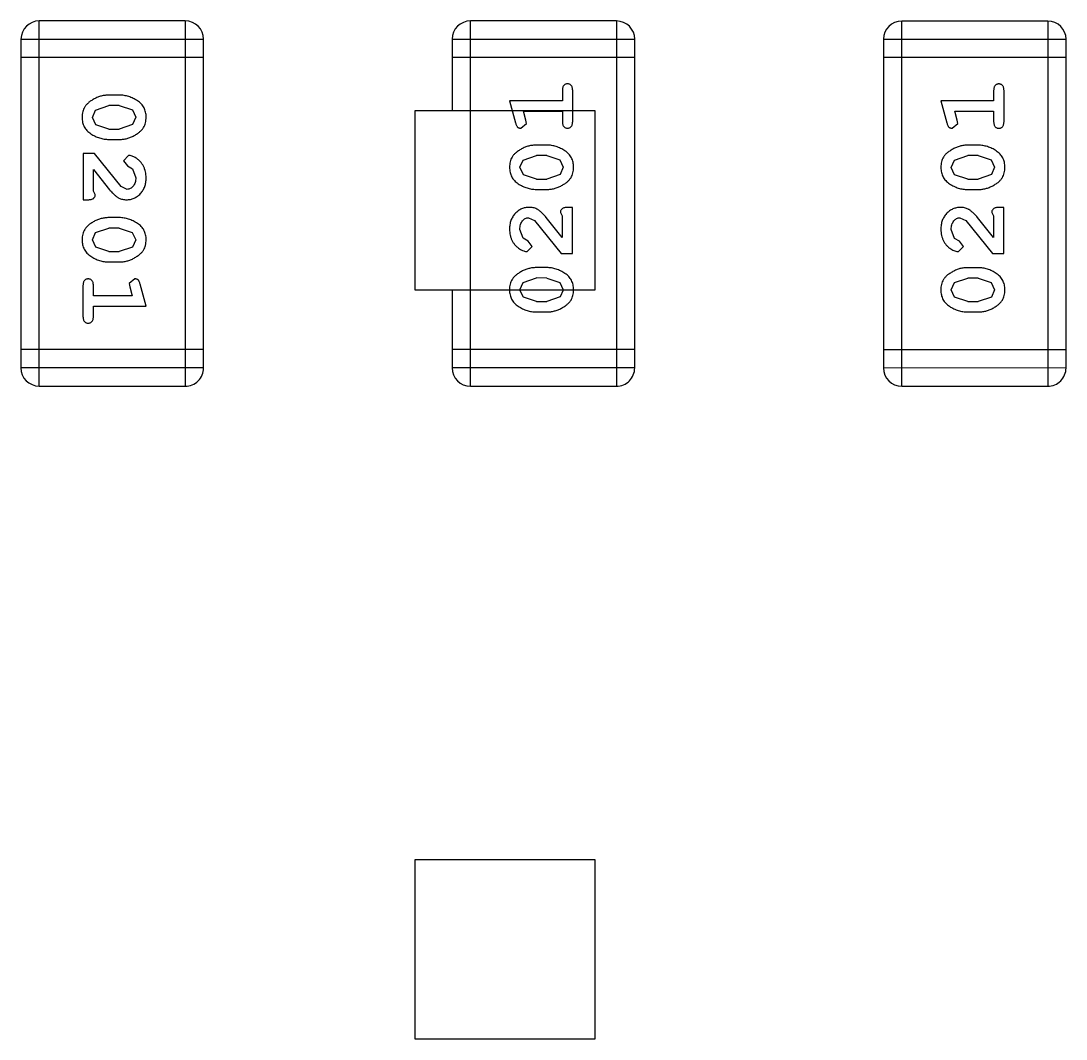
# Model space of a CAD drawing. Header units: inches. Extents: x -29 to 164, y -51 to 83.
# Drawn here: x 123.346 to 125.091, y 12.286 to 13.986 of the extents above; entities that cross this region are included whole.
import ezdxf

# ---------------------------------------------------------------- set-up
doc = ezdxf.new("R2010")
doc.units = ezdxf.units.IN
doc.header["$LTSCALE"] = 1.21
doc.header["$MEASUREMENT"] = 0
doc.layers.get('0').update_dxf_attribs({"linetype": 'CONTINUOUS'})

msp = doc.modelspace()

# ---------------------------------------------------------------- linework, layer by layer
at = {"color": 7, "linetype": 'Continuous'}
for p, q in [((123.3768, 13.3762), (123.377, 13.9858)), ((123.6208, 13.9858), (123.377, 13.9858)), ((123.6208, 13.9858), (123.6207, 13.3762)), ((124.0967, 13.3762), (124.0968, 13.9858)), ((124.3406, 13.9857), (124.0968, 13.9858)), ((124.3406, 13.9857), (124.3405, 13.3761)), ((124.8167, 13.376), (124.8168, 13.9856)), ((125.0606, 13.9856), (124.8168, 13.9856)), ((125.0606, 13.9856), (125.0605, 13.376)), ((123.3465, 13.9553), (123.3464, 13.4067)), ((123.3465, 13.9553), (123.6513, 13.9553)), ((123.6512, 13.4066), (123.6513, 13.9553)), ((124.0663, 13.9553), (124.0663, 13.8361)), ((124.0663, 13.9553), (124.3711, 13.9552)), ((124.371, 13.4066), (124.3711, 13.9552)), ((124.7863, 13.9551), (124.7862, 13.4065)), ((124.7863, 13.9551), (125.0911, 13.9551)), ((125.091, 13.4064), (125.0911, 13.9551)), ((123.6513, 13.9248), (123.3465, 13.9249)), ((124.3711, 13.9247), (124.0663, 13.9248)), ((125.0911, 13.9246), (124.7863, 13.9246)), ((123.5109, 13.8619), (123.4931, 13.8619)), ((124.2502, 13.8697), (124.2502, 13.8524)), ((124.2675, 13.8178), (124.2675, 13.8697)), ((124.9702, 13.8695), (124.9702, 13.8522)), ((124.9875, 13.8176), (124.9875, 13.8695)), ((123.4658, 13.8248), (123.4711, 13.837)), ((123.4711, 13.837), (123.4934, 13.8446)), ((123.5106, 13.8446), (123.4934, 13.8446)), ((123.5106, 13.8446), (123.5324, 13.8373)), ((123.5324, 13.8373), (123.5382, 13.825)), ((124.0046, 13.5361), (124.0046, 13.8361)), ((124.0046, 13.8361), (124.3046, 13.8361)), ((124.1621, 13.8524), (124.1719, 13.8158)), ((124.2502, 13.8524), (124.1621, 13.8524)), ((124.3046, 13.8361), (124.3046, 13.5361)), ((124.8821, 13.8523), (124.8919, 13.8157)), ((124.9702, 13.8522), (124.8821, 13.8523)), ((123.4716, 13.8125), (123.4658, 13.8248)), ((123.5382, 13.825), (123.5329, 13.8128)), ((124.1893, 13.8201), (124.1852, 13.8351)), ((124.1852, 13.8351), (124.2502, 13.8351)), ((124.1904, 13.8147), (124.1893, 13.8201)), ((124.2502, 13.8351), (124.2502, 13.8178)), ((124.9093, 13.8199), (124.9052, 13.835)), ((124.9052, 13.835), (124.9702, 13.8349)), ((124.9104, 13.8145), (124.9093, 13.8199)), ((124.9702, 13.8349), (124.9702, 13.8176)), ((123.4934, 13.8053), (123.4716, 13.8125)), ((123.4934, 13.8053), (123.5106, 13.8053)), ((123.5329, 13.8128), (123.5106, 13.8053)), ((124.1811, 13.8068), (124.1904, 13.8147)), ((124.9011, 13.8066), (124.9104, 13.8145)), ((123.4931, 13.788), (123.5109, 13.788)), ((124.2244, 13.7785), (124.2067, 13.7785)), ((124.9444, 13.7783), (124.9267, 13.7783)), ((123.4501, 13.7644), (123.4501, 13.6873)), ((123.469, 13.7644), (123.4501, 13.7644)), ((123.5139, 13.7094), (123.469, 13.7644)), ((123.5262, 13.7612), (123.5177, 13.7524)), ((123.5177, 13.7524), (123.5243, 13.7439)), ((124.1793, 13.7415), (124.1846, 13.7536)), ((124.1846, 13.7536), (124.2069, 13.7612)), ((124.2241, 13.7612), (124.2069, 13.7612)), ((124.2241, 13.7612), (124.2459, 13.7539)), ((124.2459, 13.7539), (124.2517, 13.7416)), ((124.8993, 13.7413), (124.9046, 13.7534)), ((124.9046, 13.7534), (124.9269, 13.761)), ((124.9441, 13.761), (124.9269, 13.761)), ((124.9441, 13.761), (124.9659, 13.7538)), ((124.9659, 13.7538), (124.9717, 13.7415)), ((123.4674, 13.7014), (123.4674, 13.7376)), ((123.4674, 13.7376), (123.4944, 13.704)), ((123.5243, 13.7439), (123.5328, 13.7389)), ((123.5328, 13.7389), (123.5382, 13.7241)), ((124.1851, 13.7291), (124.1793, 13.7415)), ((124.2517, 13.7416), (124.2464, 13.7295)), ((124.9051, 13.7289), (124.8993, 13.7413)), ((124.9717, 13.7415), (124.9664, 13.7293)), ((124.2069, 13.7218), (124.1851, 13.7291)), ((124.2069, 13.7218), (124.2241, 13.7218)), ((124.2464, 13.7295), (124.2241, 13.7218)), ((124.9269, 13.7217), (124.9051, 13.7289)), ((124.9269, 13.7217), (124.9441, 13.7217)), ((124.9664, 13.7293), (124.9441, 13.7217)), ((123.4705, 13.6959), (123.4674, 13.7014)), ((123.5236, 13.7046), (123.5139, 13.7094)), ((124.2066, 13.7045), (124.2244, 13.7045)), ((124.9266, 13.7044), (124.9444, 13.7044)), ((123.4501, 13.6873), (123.4579, 13.6873)), ((124.247, 13.666), (124.2501, 13.6605)), ((124.2674, 13.6746), (124.2596, 13.6746)), ((124.2674, 13.5975), (124.2674, 13.6746)), ((124.967, 13.6658), (124.9701, 13.6603)), ((124.9874, 13.6745), (124.9796, 13.6745)), ((124.9874, 13.5974), (124.9874, 13.6745)), ((123.5108, 13.6574), (123.4931, 13.6574)), ((124.1939, 13.6573), (124.2036, 13.6526)), ((124.2036, 13.6526), (124.2485, 13.5975)), ((124.2501, 13.6243), (124.2231, 13.6579)), ((124.2501, 13.6605), (124.2501, 13.6243)), ((124.9139, 13.6572), (124.9236, 13.6524)), ((124.9236, 13.6524), (124.9685, 13.5974)), ((124.9701, 13.6241), (124.9431, 13.6577)), ((124.9701, 13.6603), (124.9701, 13.6241)), ((123.4658, 13.6203), (123.4711, 13.6324)), ((123.4711, 13.6324), (123.4934, 13.6401)), ((123.5106, 13.6401), (123.4934, 13.6401)), ((123.5106, 13.6401), (123.5323, 13.6328)), ((123.5323, 13.6328), (123.5381, 13.6205)), ((124.1847, 13.623), (124.1793, 13.6378)), ((124.9047, 13.6228), (124.8993, 13.6377)), ((123.4716, 13.608), (123.4658, 13.6203)), ((123.5381, 13.6205), (123.5329, 13.6083)), ((124.1932, 13.618), (124.1847, 13.623)), ((124.1913, 13.6007), (124.1998, 13.6095)), ((124.1998, 13.6095), (124.1932, 13.618)), ((124.9132, 13.6179), (124.9047, 13.6228)), ((124.9113, 13.6006), (124.9198, 13.6094)), ((124.9198, 13.6094), (124.9132, 13.6179)), ((123.4934, 13.6008), (123.4716, 13.608)), ((123.4934, 13.6008), (123.5106, 13.6008)), ((123.5329, 13.6083), (123.5106, 13.6008)), ((124.2485, 13.5975), (124.2674, 13.5975)), ((124.9685, 13.5974), (124.9874, 13.5974)), ((123.4931, 13.5835), (123.5108, 13.5834)), ((124.2244, 13.574), (124.2066, 13.574)), ((124.9444, 13.5738), (124.9266, 13.5738)), ((123.45, 13.5441), (123.45, 13.4922)), ((123.4673, 13.5268), (123.4673, 13.5441)), ((123.5364, 13.5551), (123.5271, 13.5472)), ((123.5271, 13.5472), (123.5281, 13.5418)), ((123.5281, 13.5418), (123.5323, 13.5268)), ((123.5554, 13.5095), (123.5456, 13.5461)), ((124.1793, 13.5369), (124.1846, 13.5491)), ((124.1846, 13.5491), (124.2069, 13.5567)), ((124.2241, 13.5566), (124.2069, 13.5567)), ((124.2241, 13.5566), (124.2459, 13.5494)), ((124.2459, 13.5494), (124.2517, 13.5371)), ((124.8993, 13.5368), (124.9046, 13.5489)), ((124.9046, 13.5489), (124.9269, 13.5565)), ((124.9441, 13.5565), (124.9269, 13.5565)), ((124.9441, 13.5565), (124.9659, 13.5492)), ((124.9659, 13.5492), (124.9717, 13.5369)), ((123.5323, 13.5268), (123.4673, 13.5268)), ((124.3046, 13.5361), (124.0046, 13.5361)), ((124.0662, 13.5361), (124.0662, 13.4066)), ((124.1851, 13.5246), (124.1793, 13.5361)), ((124.2069, 13.5173), (124.1851, 13.5246)), ((124.2464, 13.525), (124.2241, 13.5173)), ((124.2516, 13.5361), (124.2464, 13.525)), ((124.9051, 13.5244), (124.8993, 13.5368)), ((124.9269, 13.5172), (124.9051, 13.5244)), ((124.9664, 13.5248), (124.9441, 13.5172)), ((124.9717, 13.5369), (124.9664, 13.5248)), ((123.4673, 13.4922), (123.4673, 13.5095)), ((123.4673, 13.5095), (123.5554, 13.5095)), ((124.2069, 13.5173), (124.2241, 13.5173)), ((124.9269, 13.5172), (124.9441, 13.5172)), ((124.2066, 13.5), (124.2244, 13.5)), ((124.9266, 13.4999), (124.9444, 13.4999)), ((123.6512, 13.4371), (123.3464, 13.4372)), ((124.371, 13.4371), (124.0662, 13.4371)), ((125.091, 13.4369), (124.7862, 13.437)), ((123.6512, 13.4066), (123.3464, 13.4067)), ((124.371, 13.4066), (124.0662, 13.4066)), ((125.091, 13.4064), (124.7862, 13.4065)), ((123.3768, 13.3762), (123.6207, 13.3762)), ((124.0967, 13.3762), (124.3405, 13.3761)), ((124.8167, 13.376), (125.0605, 13.376)), ((124.0046, 12.2861), (124.0046, 12.5861)), ((124.0046, 12.5861), (124.3046, 12.5861)), ((124.3046, 12.5861), (124.3046, 12.2861)), ((124.3046, 12.2861), (124.0046, 12.2861))]:
    msp.add_line(p, q, dxfattribs=at)
for centre, radius, start, end in [((123.377, 13.9553), 0.0305, 89.988, 179.988), ((123.6208, 13.9553), 0.0305, 359.988, 89.988), ((124.0968, 13.9553), 0.0305, 89.988, 179.988), ((124.3406, 13.9552), 0.0305, 359.988, 89.988), ((124.8168, 13.9551), 0.0305, 89.988, 179.988), ((125.0606, 13.9551), 0.0305, 359.988, 89.988), ((123.9253, 13.547), 0.3438, 358.1956, 358.3475), ((123.3768, 13.4067), 0.0305, 179.988, 269.988), ((123.6207, 13.4066), 0.0305, 269.988, 359.988), ((124.0967, 13.4066), 0.0305, 179.988, 269.988), ((124.3405, 13.4066), 0.0305, 269.988, 359.988), ((124.8167, 13.4065), 0.0305, 179.988, 269.988), ((125.0605, 13.4064), 0.0305, 269.988, 359.988)]:
    msp.add_arc(centre, radius, start, end, dxfattribs=at)
for points, knots in [([(124.2588, 13.8807), (124.2582, 13.8807), (124.257, 13.8806), (124.2553, 13.8801), (124.2538, 13.8793), (124.2525, 13.8781), (124.2514, 13.8766), (124.2507, 13.8746), (124.2502, 13.8723), (124.2502, 13.8706), (124.2502, 13.8697)], [0, 0, 0, 0, 0.11517, 0.223509, 0.328254, 0.438012, 0.553651, 0.682263, 0.830856, 1, 1, 1, 1]), ([(124.2675, 13.8697), (124.2674, 13.8706), (124.2674, 13.8723), (124.2669, 13.8746), (124.2662, 13.8766), (124.2651, 13.8781), (124.2638, 13.8793), (124.2623, 13.8801), (124.2606, 13.8806), (124.2594, 13.8807), (124.2588, 13.8807)], [0, 0, 0, 0, 0.169012, 0.317488, 0.445429, 0.560977, 0.67065, 0.776666, 0.88492, 1, 1, 1, 1]), ([(124.9788, 13.8806), (124.9782, 13.8805), (124.977, 13.8805), (124.9753, 13.88), (124.9738, 13.8791), (124.9725, 13.878), (124.9714, 13.8764), (124.9707, 13.8745), (124.9702, 13.8721), (124.9702, 13.8704), (124.9702, 13.8695)], [0, 0, 0, 0, 0.11517, 0.223509, 0.328254, 0.438012, 0.553651, 0.682263, 0.830856, 1, 1, 1, 1]), ([(124.9875, 13.8695), (124.9874, 13.8704), (124.9874, 13.8721), (124.9869, 13.8744), (124.9862, 13.8764), (124.9851, 13.878), (124.9838, 13.8791), (124.9823, 13.88), (124.9806, 13.8805), (124.9794, 13.8805), (124.9788, 13.8806)], [0, 0, 0, 0, 0.169012, 0.317488, 0.445429, 0.560977, 0.67065, 0.776666, 0.88492, 1, 1, 1, 1]), ([(123.4931, 13.8619), (123.4921, 13.8619), (123.4899, 13.8618), (123.4868, 13.8615), (123.4836, 13.8611), (123.4805, 13.8604), (123.4775, 13.8595), (123.4745, 13.8584), (123.4715, 13.8571), (123.4687, 13.8556), (123.4659, 13.854), (123.4634, 13.8524), (123.4611, 13.8508), (123.459, 13.8491), (123.4571, 13.8474), (123.4554, 13.8457), (123.454, 13.844), (123.4524, 13.8416), (123.4508, 13.8385), (123.4495, 13.8343), (123.4487, 13.8297), (123.4486, 13.8265), (123.4485, 13.8249)], [0, 0, 0, 0, 0.049886, 0.09882, 0.148132, 0.19689, 0.246038, 0.295176, 0.345305, 0.395692, 0.445312, 0.491875, 0.535813, 0.577009, 0.616081, 0.652689, 0.687585, 0.720206, 0.785062, 0.85223, 0.923759, 1, 1, 1, 1]), ([(123.5555, 13.8251), (123.5555, 13.8265), (123.5554, 13.8293), (123.5547, 13.8334), (123.5535, 13.8373), (123.552, 13.8408), (123.5499, 13.8441), (123.5474, 13.8472), (123.5444, 13.85), (123.541, 13.8524), (123.5374, 13.8546), (123.5338, 13.8566), (123.5301, 13.8582), (123.5263, 13.8596), (123.5225, 13.8606), (123.5187, 13.8614), (123.5148, 13.8618), (123.5122, 13.8619), (123.5109, 13.8619)], [0, 0, 0, 0, 0.06692, 0.130834, 0.19258, 0.252759, 0.312631, 0.373411, 0.436359, 0.501894, 0.568244, 0.632472, 0.69556, 0.757163, 0.818592, 0.878885, 0.939235, 1, 1, 1, 1]), ([(123.4485, 13.8249), (123.4486, 13.8234), (123.4486, 13.8206), (123.4493, 13.8165), (123.4505, 13.8127), (123.4521, 13.8091), (123.4541, 13.8058), (123.4566, 13.8027), (123.4595, 13.7999), (123.4629, 13.7975), (123.4665, 13.7953), (123.4702, 13.7933), (123.4739, 13.7917), (123.4777, 13.7903), (123.4815, 13.7893), (123.4853, 13.7885), (123.4892, 13.7881), (123.4918, 13.788), (123.4931, 13.788)], [0, 0, 0, 0, 0.067217, 0.131051, 0.19272, 0.252824, 0.312745, 0.373449, 0.436041, 0.501494, 0.567761, 0.632087, 0.695096, 0.757109, 0.817993, 0.878657, 0.939311, 1, 1, 1, 1]), ([(123.5109, 13.788), (123.5119, 13.788), (123.5141, 13.788), (123.5173, 13.7883), (123.5204, 13.7888), (123.5235, 13.7895), (123.5266, 13.7904), (123.5296, 13.7915), (123.5325, 13.7928), (123.5354, 13.7943), (123.5382, 13.7959), (123.5407, 13.7976), (123.543, 13.7992), (123.5451, 13.8009), (123.547, 13.8026), (123.5486, 13.8043), (123.5501, 13.806), (123.5516, 13.8084), (123.5532, 13.8116), (123.5545, 13.8158), (123.5553, 13.8203), (123.5554, 13.8235), (123.5555, 13.8251)], [0, 0, 0, 0, 0.049855, 0.099516, 0.148482, 0.19758, 0.246804, 0.296268, 0.346517, 0.397047, 0.446826, 0.49336, 0.537801, 0.579207, 0.617974, 0.654833, 0.689171, 0.722088, 0.786392, 0.853518, 0.924186, 1, 1, 1, 1]), ([(124.1719, 13.8158), (124.1722, 13.815), (124.1727, 13.8134), (124.1735, 13.8113), (124.1744, 13.8097), (124.1754, 13.8085), (124.1766, 13.8077), (124.178, 13.8072), (124.1795, 13.8068), (124.1805, 13.8068), (124.1811, 13.8068)], [0, 0, 0, 0, 0.187321, 0.344927, 0.475328, 0.579604, 0.674244, 0.773631, 0.882025, 1, 1, 1, 1]), ([(124.2502, 13.8178), (124.2502, 13.8169), (124.2502, 13.8152), (124.2507, 13.8129), (124.2514, 13.8109), (124.2525, 13.8094), (124.2538, 13.8082), (124.2553, 13.8074), (124.257, 13.8069), (124.2582, 13.8068), (124.2588, 13.8068)], [0, 0, 0, 0, 0.169102, 0.317658, 0.446239, 0.563118, 0.671828, 0.776546, 0.884858, 1, 1, 1, 1]), ([(124.2588, 13.8068), (124.2594, 13.8068), (124.2606, 13.8069), (124.2623, 13.8074), (124.2638, 13.8082), (124.2651, 13.8094), (124.2662, 13.8109), (124.2669, 13.8129), (124.2674, 13.8152), (124.2674, 13.8169), (124.2675, 13.8178)], [0, 0, 0, 0, 0.115051, 0.223278, 0.329269, 0.437893, 0.554681, 0.682591, 0.83103, 1, 1, 1, 1]), ([(124.8919, 13.8157), (124.8922, 13.8148), (124.8927, 13.8133), (124.8935, 13.8112), (124.8944, 13.8096), (124.8954, 13.8084), (124.8966, 13.8076), (124.898, 13.807), (124.8995, 13.8067), (124.9005, 13.8067), (124.9011, 13.8066)], [0, 0, 0, 0, 0.187321, 0.344927, 0.475328, 0.579604, 0.674244, 0.773631, 0.882025, 1, 1, 1, 1]), ([(124.9702, 13.8176), (124.9702, 13.8167), (124.9702, 13.8151), (124.9707, 13.8127), (124.9714, 13.8108), (124.9725, 13.8092), (124.9738, 13.8081), (124.9753, 13.8072), (124.977, 13.8067), (124.9782, 13.8067), (124.9788, 13.8066)], [0, 0, 0, 0, 0.169102, 0.317658, 0.446239, 0.563118, 0.671828, 0.776546, 0.884858, 1, 1, 1, 1]), ([(124.9788, 13.8066), (124.9794, 13.8067), (124.9806, 13.8067), (124.9823, 13.8072), (124.9838, 13.8081), (124.9851, 13.8092), (124.9862, 13.8108), (124.9869, 13.8127), (124.9874, 13.8151), (124.9874, 13.8167), (124.9875, 13.8176)], [0, 0, 0, 0, 0.115051, 0.223278, 0.329269, 0.437893, 0.554681, 0.682591, 0.83103, 1, 1, 1, 1]), ([(124.2067, 13.7785), (124.2056, 13.7784), (124.2034, 13.7784), (124.2003, 13.7781), (124.1971, 13.7776), (124.194, 13.7769), (124.191, 13.776), (124.188, 13.7749), (124.185, 13.7736), (124.1821, 13.7721), (124.1794, 13.7705), (124.1768, 13.7689), (124.1745, 13.7672), (124.1724, 13.7655), (124.1705, 13.7638), (124.1689, 13.7621), (124.1675, 13.7604), (124.1659, 13.758), (124.1643, 13.7548), (124.163, 13.7507), (124.1622, 13.7461), (124.1621, 13.743), (124.162, 13.7413)], [0, 0, 0, 0, 0.049855, 0.099516, 0.148482, 0.19758, 0.246804, 0.296268, 0.346517, 0.397047, 0.446826, 0.49336, 0.537801, 0.579207, 0.617974, 0.654833, 0.689171, 0.722088, 0.786392, 0.853518, 0.924186, 1, 1, 1, 1]), ([(124.269, 13.7416), (124.269, 13.743), (124.2689, 13.7458), (124.2682, 13.7499), (124.2671, 13.7537), (124.2655, 13.7573), (124.2635, 13.7607), (124.2609, 13.7637), (124.258, 13.7665), (124.2546, 13.769), (124.251, 13.7711), (124.2473, 13.7731), (124.2436, 13.7748), (124.2399, 13.7761), (124.236, 13.7771), (124.2322, 13.7779), (124.2283, 13.7784), (124.2257, 13.7784), (124.2244, 13.7785)], [0, 0, 0, 0, 0.067217, 0.131051, 0.19272, 0.252824, 0.312745, 0.373449, 0.436041, 0.501494, 0.567761, 0.632087, 0.695096, 0.757109, 0.817993, 0.878657, 0.939311, 1, 1, 1, 1]), ([(124.9267, 13.7783), (124.9256, 13.7783), (124.9234, 13.7783), (124.9203, 13.778), (124.9171, 13.7774), (124.914, 13.7768), (124.911, 13.7758), (124.908, 13.7747), (124.905, 13.7734), (124.9021, 13.7719), (124.8994, 13.7703), (124.8968, 13.7687), (124.8945, 13.767), (124.8924, 13.7654), (124.8905, 13.7637), (124.8889, 13.762), (124.8875, 13.7602), (124.8859, 13.7579), (124.8843, 13.7547), (124.883, 13.7505), (124.8822, 13.746), (124.8821, 13.7428), (124.882, 13.7412)], [0, 0, 0, 0, 0.049855, 0.099516, 0.148482, 0.19758, 0.246804, 0.296268, 0.346517, 0.397047, 0.446826, 0.49336, 0.537801, 0.579207, 0.617974, 0.654833, 0.689171, 0.722088, 0.786392, 0.853518, 0.924186, 1, 1, 1, 1]), ([(124.989, 13.7414), (124.989, 13.7429), (124.9889, 13.7457), (124.9882, 13.7498), (124.9871, 13.7536), (124.9855, 13.7572), (124.9835, 13.7605), (124.9809, 13.7635), (124.978, 13.7663), (124.9746, 13.7688), (124.971, 13.771), (124.9673, 13.773), (124.9636, 13.7746), (124.9599, 13.776), (124.956, 13.777), (124.9522, 13.7778), (124.9483, 13.7782), (124.9457, 13.7783), (124.9444, 13.7783)], [0, 0, 0, 0, 0.067217, 0.131051, 0.19272, 0.252824, 0.312745, 0.373449, 0.436041, 0.501494, 0.567761, 0.632087, 0.695096, 0.757109, 0.817993, 0.878657, 0.939311, 1, 1, 1, 1]), ([(123.5555, 13.7239), (123.5554, 13.7256), (123.5553, 13.729), (123.5544, 13.7339), (123.553, 13.7387), (123.551, 13.7432), (123.5486, 13.7473), (123.5457, 13.751), (123.5425, 13.7541), (123.5389, 13.7566), (123.5353, 13.7586), (123.532, 13.7601), (123.529, 13.761), (123.5271, 13.7611), (123.5262, 13.7612)], [0, 0, 0, 0, 0.098286, 0.193983, 0.289056, 0.384352, 0.477435, 0.566197, 0.652355, 0.737986, 0.818188, 0.887401, 0.94802, 1, 1, 1, 1]), ([(124.162, 13.7413), (124.1621, 13.7399), (124.1622, 13.7371), (124.1629, 13.733), (124.164, 13.7292), (124.1656, 13.7256), (124.1676, 13.7223), (124.1701, 13.7192), (124.1731, 13.7165), (124.1765, 13.714), (124.1801, 13.7118), (124.1838, 13.7099), (124.1875, 13.7082), (124.1912, 13.7069), (124.195, 13.7058), (124.1989, 13.7051), (124.2027, 13.7046), (124.2053, 13.7046), (124.2066, 13.7045)], [0, 0, 0, 0, 0.06692, 0.130834, 0.19258, 0.252759, 0.312631, 0.373411, 0.436359, 0.501894, 0.568244, 0.632472, 0.69556, 0.757163, 0.818592, 0.878885, 0.939235, 1, 1, 1, 1]), ([(124.2244, 13.7045), (124.2255, 13.7045), (124.2276, 13.7046), (124.2308, 13.7049), (124.2339, 13.7054), (124.237, 13.7061), (124.24, 13.7069), (124.243, 13.7081), (124.246, 13.7093), (124.2489, 13.7108), (124.2516, 13.7124), (124.2542, 13.714), (124.2565, 13.7157), (124.2586, 13.7173), (124.2604, 13.719), (124.2621, 13.7207), (124.2635, 13.7224), (124.2651, 13.7248), (124.2667, 13.728), (124.268, 13.7322), (124.2689, 13.7367), (124.269, 13.7399), (124.269, 13.7416)], [0, 0, 0, 0, 0.049886, 0.09882, 0.148132, 0.19689, 0.246038, 0.295176, 0.345305, 0.395692, 0.445312, 0.491875, 0.535813, 0.577009, 0.616081, 0.652689, 0.687585, 0.720206, 0.785062, 0.85223, 0.923759, 1, 1, 1, 1]), ([(124.882, 13.7412), (124.8821, 13.7397), (124.8822, 13.7369), (124.8829, 13.7329), (124.884, 13.729), (124.8856, 13.7254), (124.8876, 13.7221), (124.8901, 13.7191), (124.8931, 13.7163), (124.8965, 13.7138), (124.9001, 13.7116), (124.9038, 13.7097), (124.9075, 13.7081), (124.9112, 13.7067), (124.915, 13.7057), (124.9189, 13.7049), (124.9227, 13.7045), (124.9253, 13.7044), (124.9266, 13.7044)], [0, 0, 0, 0, 0.06692, 0.130834, 0.19258, 0.252759, 0.312631, 0.373411, 0.436359, 0.501894, 0.568244, 0.632472, 0.69556, 0.757163, 0.818592, 0.878885, 0.939235, 1, 1, 1, 1]), ([(124.9444, 13.7044), (124.9455, 13.7044), (124.9476, 13.7044), (124.9508, 13.7047), (124.9539, 13.7052), (124.957, 13.7059), (124.96, 13.7068), (124.963, 13.7079), (124.966, 13.7092), (124.9689, 13.7107), (124.9716, 13.7122), (124.9742, 13.7139), (124.9765, 13.7155), (124.9786, 13.7171), (124.9804, 13.7188), (124.9821, 13.7205), (124.9835, 13.7223), (124.9851, 13.7246), (124.9867, 13.7278), (124.988, 13.732), (124.9889, 13.7366), (124.989, 13.7398), (124.989, 13.7414)], [0, 0, 0, 0, 0.049886, 0.09882, 0.148132, 0.19689, 0.246038, 0.295176, 0.345305, 0.395692, 0.445312, 0.491875, 0.535813, 0.577009, 0.616081, 0.652689, 0.687585, 0.720206, 0.785062, 0.85223, 0.923759, 1, 1, 1, 1]), ([(123.5227, 13.6873), (123.5238, 13.6873), (123.526, 13.6874), (123.5292, 13.6878), (123.5323, 13.6887), (123.5353, 13.6898), (123.5382, 13.6913), (123.5409, 13.693), (123.5435, 13.6951), (123.5459, 13.6975), (123.5482, 13.7002), (123.5501, 13.703), (123.5518, 13.7061), (123.5532, 13.7093), (123.5542, 13.7127), (123.5549, 13.7163), (123.5554, 13.7201), (123.5554, 13.7226), (123.5555, 13.7239)], [0, 0, 0, 0, 0.060981, 0.120256, 0.178148, 0.236115, 0.293993, 0.352864, 0.413358, 0.476056, 0.539296, 0.602396, 0.665116, 0.728325, 0.792919, 0.859317, 0.928302, 1, 1, 1, 1]), ([(123.5382, 13.7241), (123.5381, 13.7227), (123.538, 13.72), (123.5372, 13.7162), (123.5358, 13.7128), (123.5339, 13.7099), (123.5316, 13.7076), (123.5291, 13.7058), (123.5264, 13.7048), (123.5246, 13.7046), (123.5236, 13.7046)], [0, 0, 0, 0, 0.156344, 0.299348, 0.4327, 0.561, 0.682299, 0.791883, 0.89611, 1, 1, 1, 1]), ([(123.4944, 13.704), (123.4952, 13.7032), (123.4967, 13.7015), (123.4989, 13.6991), (123.501, 13.697), (123.503, 13.6951), (123.5049, 13.6935), (123.5066, 13.6922), (123.5083, 13.691), (123.5103, 13.6899), (123.5129, 13.6888), (123.516, 13.6879), (123.5193, 13.6874), (123.5216, 13.6873), (123.5227, 13.6873)], [0, 0, 0, 0, 0.103002, 0.197728, 0.285279, 0.365235, 0.437224, 0.502446, 0.560545, 0.611446, 0.707576, 0.80349, 0.900532, 1, 1, 1, 1]), ([(123.4579, 13.6873), (123.459, 13.6873), (123.461, 13.6874), (123.4637, 13.6878), (123.4659, 13.6885), (123.4677, 13.6895), (123.469, 13.6908), (123.4699, 13.6924), (123.4704, 13.6941), (123.4705, 13.6953), (123.4705, 13.6959)], [0, 0, 0, 0, 0.1844, 0.34094, 0.473574, 0.586824, 0.690029, 0.789175, 0.890445, 1, 1, 1, 1]), ([(124.1948, 13.6746), (124.1937, 13.6746), (124.1915, 13.6745), (124.1882, 13.6741), (124.1851, 13.6732), (124.1822, 13.6721), (124.1793, 13.6707), (124.1766, 13.6689), (124.174, 13.6668), (124.1716, 13.6644), (124.1693, 13.6617), (124.1674, 13.6589), (124.1657, 13.6558), (124.1643, 13.6526), (124.1633, 13.6492), (124.1625, 13.6456), (124.1621, 13.6419), (124.162, 13.6393), (124.162, 13.638)], [0, 0, 0, 0, 0.060981, 0.120256, 0.178148, 0.236115, 0.293993, 0.352864, 0.413358, 0.476056, 0.539296, 0.602396, 0.665116, 0.728325, 0.792919, 0.859317, 0.928302, 1, 1, 1, 1]), ([(124.2231, 13.6579), (124.2223, 13.6588), (124.2208, 13.6604), (124.2186, 13.6628), (124.2165, 13.6649), (124.2145, 13.6668), (124.2126, 13.6684), (124.2109, 13.6698), (124.2092, 13.6709), (124.2072, 13.672), (124.2046, 13.6731), (124.2015, 13.674), (124.1982, 13.6745), (124.1959, 13.6746), (124.1948, 13.6746)], [0, 0, 0, 0, 0.103002, 0.197728, 0.285279, 0.365235, 0.437224, 0.502446, 0.560545, 0.611446, 0.707576, 0.80349, 0.900532, 1, 1, 1, 1]), ([(124.2596, 13.6746), (124.2585, 13.6746), (124.2565, 13.6746), (124.2538, 13.6741), (124.2516, 13.6735), (124.2498, 13.6724), (124.2485, 13.6711), (124.2476, 13.6696), (124.2471, 13.6678), (124.247, 13.6666), (124.247, 13.666)], [0, 0, 0, 0, 0.1844, 0.34094, 0.473574, 0.586824, 0.690029, 0.789175, 0.890445, 1, 1, 1, 1]), ([(124.9148, 13.6745), (124.9137, 13.6745), (124.9115, 13.6744), (124.9082, 13.6739), (124.9051, 13.6731), (124.9022, 13.672), (124.8993, 13.6705), (124.8966, 13.6687), (124.894, 13.6666), (124.8916, 13.6642), (124.8893, 13.6616), (124.8874, 13.6587), (124.8857, 13.6557), (124.8843, 13.6525), (124.8833, 13.6491), (124.8825, 13.6455), (124.8821, 13.6417), (124.882, 13.6391), (124.882, 13.6378)], [0, 0, 0, 0, 0.060981, 0.120256, 0.178148, 0.236115, 0.293993, 0.352864, 0.413358, 0.476056, 0.539296, 0.602396, 0.665116, 0.728325, 0.792919, 0.859317, 0.928302, 1, 1, 1, 1]), ([(124.9431, 13.6577), (124.9423, 13.6586), (124.9408, 13.6603), (124.9386, 13.6627), (124.9365, 13.6648), (124.9345, 13.6666), (124.9326, 13.6683), (124.9309, 13.6696), (124.9292, 13.6707), (124.9272, 13.6718), (124.9246, 13.6729), (124.9215, 13.6738), (124.9182, 13.6744), (124.9159, 13.6745), (124.9148, 13.6745)], [0, 0, 0, 0, 0.103002, 0.197728, 0.285279, 0.365235, 0.437224, 0.502446, 0.560545, 0.611446, 0.707576, 0.80349, 0.900532, 1, 1, 1, 1]), ([(124.9796, 13.6745), (124.9785, 13.6745), (124.9765, 13.6744), (124.9738, 13.674), (124.9716, 13.6733), (124.9698, 13.6722), (124.9685, 13.6709), (124.9676, 13.6694), (124.9671, 13.6677), (124.967, 13.6665), (124.967, 13.6658)], [0, 0, 0, 0, 0.1844, 0.34094, 0.473574, 0.586824, 0.690029, 0.789175, 0.890445, 1, 1, 1, 1]), ([(123.4931, 13.6574), (123.492, 13.6574), (123.4899, 13.6573), (123.4867, 13.657), (123.4836, 13.6565), (123.4805, 13.6558), (123.4774, 13.655), (123.4745, 13.6538), (123.4715, 13.6526), (123.4686, 13.6511), (123.4659, 13.6495), (123.4633, 13.6479), (123.461, 13.6463), (123.4589, 13.6446), (123.4571, 13.6429), (123.4554, 13.6412), (123.454, 13.6395), (123.4524, 13.6371), (123.4508, 13.6339), (123.4494, 13.6298), (123.4486, 13.6252), (123.4485, 13.622), (123.4485, 13.6204)], [0, 0, 0, 0, 0.049886, 0.09882, 0.148132, 0.19689, 0.246038, 0.295176, 0.345305, 0.395692, 0.445312, 0.491875, 0.535813, 0.577009, 0.616081, 0.652689, 0.687585, 0.720206, 0.785062, 0.85223, 0.923759, 1, 1, 1, 1]), ([(123.5554, 13.6206), (123.5554, 13.622), (123.5553, 13.6248), (123.5546, 13.6289), (123.5535, 13.6327), (123.5519, 13.6363), (123.5499, 13.6396), (123.5473, 13.6427), (123.5444, 13.6455), (123.541, 13.6479), (123.5374, 13.6501), (123.5337, 13.652), (123.53, 13.6537), (123.5262, 13.655), (123.5225, 13.6561), (123.5186, 13.6568), (123.5147, 13.6573), (123.5121, 13.6574), (123.5108, 13.6574)], [0, 0, 0, 0, 0.06692, 0.130834, 0.19258, 0.252759, 0.312631, 0.373411, 0.436359, 0.501894, 0.568244, 0.632472, 0.69556, 0.757163, 0.818592, 0.878885, 0.939235, 1, 1, 1, 1]), ([(124.1793, 13.6378), (124.1794, 13.6393), (124.1795, 13.6419), (124.1803, 13.6458), (124.1817, 13.6491), (124.1836, 13.652), (124.1859, 13.6543), (124.1883, 13.6561), (124.191, 13.6571), (124.1929, 13.6573), (124.1939, 13.6573)], [0, 0, 0, 0, 0.156344, 0.299348, 0.4327, 0.561, 0.682299, 0.791883, 0.89611, 1, 1, 1, 1]), ([(124.8993, 13.6377), (124.8994, 13.6391), (124.8995, 13.6418), (124.9003, 13.6456), (124.9017, 13.649), (124.9036, 13.6519), (124.9059, 13.6542), (124.9083, 13.6559), (124.911, 13.657), (124.9129, 13.6571), (124.9139, 13.6572)], [0, 0, 0, 0, 0.156344, 0.299348, 0.4327, 0.561, 0.682299, 0.791883, 0.89611, 1, 1, 1, 1]), ([(124.162, 13.638), (124.1621, 13.6363), (124.1622, 13.6329), (124.163, 13.628), (124.1645, 13.6232), (124.1665, 13.6187), (124.1689, 13.6146), (124.1718, 13.6109), (124.175, 13.6078), (124.1786, 13.6053), (124.1821, 13.6033), (124.1855, 13.6019), (124.1885, 13.6009), (124.1904, 13.6008), (124.1913, 13.6007)], [0, 0, 0, 0, 0.098286, 0.193983, 0.289056, 0.384352, 0.477435, 0.566197, 0.652355, 0.737986, 0.818188, 0.887401, 0.94802, 1, 1, 1, 1]), ([(124.882, 13.6378), (124.8821, 13.6361), (124.8822, 13.6328), (124.883, 13.6278), (124.8845, 13.6231), (124.8865, 13.6186), (124.8889, 13.6144), (124.8918, 13.6108), (124.895, 13.6076), (124.8986, 13.6051), (124.9021, 13.6032), (124.9055, 13.6017), (124.9085, 13.6008), (124.9104, 13.6006), (124.9113, 13.6006)], [0, 0, 0, 0, 0.098286, 0.193983, 0.289056, 0.384352, 0.477435, 0.566197, 0.652355, 0.737986, 0.818188, 0.887401, 0.94802, 1, 1, 1, 1]), ([(123.4485, 13.6204), (123.4485, 13.6189), (123.4486, 13.6161), (123.4493, 13.612), (123.4504, 13.6082), (123.452, 13.6046), (123.454, 13.6013), (123.4566, 13.5982), (123.4595, 13.5954), (123.4629, 13.593), (123.4665, 13.5908), (123.4701, 13.5888), (123.4739, 13.5872), (123.4776, 13.5858), (123.4814, 13.5848), (123.4853, 13.584), (123.4892, 13.5835), (123.4918, 13.5835), (123.4931, 13.5835)], [0, 0, 0, 0, 0.067217, 0.131051, 0.19272, 0.252824, 0.312745, 0.373449, 0.436041, 0.501494, 0.567761, 0.632087, 0.695096, 0.757109, 0.817993, 0.878657, 0.939311, 1, 1, 1, 1]), ([(123.5108, 13.5834), (123.5119, 13.5835), (123.514, 13.5835), (123.5172, 13.5838), (123.5204, 13.5843), (123.5235, 13.585), (123.5265, 13.5859), (123.5295, 13.587), (123.5325, 13.5883), (123.5354, 13.5898), (123.5381, 13.5914), (123.5407, 13.5931), (123.543, 13.5947), (123.5451, 13.5964), (123.5469, 13.5981), (123.5486, 13.5998), (123.55, 13.6015), (123.5516, 13.6039), (123.5532, 13.6071), (123.5545, 13.6112), (123.5553, 13.6158), (123.5554, 13.6189), (123.5554, 13.6206)], [0, 0, 0, 0, 0.049855, 0.099516, 0.148482, 0.19758, 0.246804, 0.296268, 0.346517, 0.397047, 0.446826, 0.49336, 0.537801, 0.579207, 0.617974, 0.654833, 0.689171, 0.722088, 0.786392, 0.853518, 0.924186, 1, 1, 1, 1]), ([(124.2066, 13.574), (124.2055, 13.5739), (124.2034, 13.5739), (124.2002, 13.5736), (124.1971, 13.5731), (124.194, 13.5724), (124.1909, 13.5715), (124.1879, 13.5704), (124.1849, 13.5691), (124.1821, 13.5676), (124.1793, 13.566), (124.1768, 13.5644), (124.1745, 13.5627), (124.1723, 13.561), (124.1705, 13.5593), (124.1688, 13.5576), (124.1674, 13.5559), (124.1659, 13.5535), (124.1643, 13.5503), (124.1629, 13.5462), (124.1621, 13.5416), (124.162, 13.5385), (124.162, 13.5368)], [0, 0, 0, 0, 0.049855, 0.099516, 0.148482, 0.19758, 0.246804, 0.296268, 0.346517, 0.397047, 0.446826, 0.49336, 0.537801, 0.579207, 0.617974, 0.654833, 0.689171, 0.722088, 0.786392, 0.853518, 0.924186, 1, 1, 1, 1]), ([(124.269, 13.537), (124.2689, 13.5385), (124.2689, 13.5413), (124.2681, 13.5454), (124.267, 13.5492), (124.2654, 13.5528), (124.2634, 13.5561), (124.2609, 13.5592), (124.258, 13.562), (124.2546, 13.5644), (124.251, 13.5666), (124.2473, 13.5686), (124.2436, 13.5702), (124.2398, 13.5716), (124.236, 13.5726), (124.2322, 13.5734), (124.2283, 13.5739), (124.2257, 13.5739), (124.2244, 13.574)], [0, 0, 0, 0, 0.067217, 0.131051, 0.19272, 0.252824, 0.312745, 0.373449, 0.436041, 0.501494, 0.567761, 0.632087, 0.695096, 0.757109, 0.817993, 0.878657, 0.939311, 1, 1, 1, 1]), ([(124.9266, 13.5738), (124.9255, 13.5738), (124.9234, 13.5737), (124.9202, 13.5735), (124.9171, 13.5729), (124.914, 13.5723), (124.9109, 13.5713), (124.9079, 13.5702), (124.9049, 13.5689), (124.9021, 13.5674), (124.8993, 13.5658), (124.8968, 13.5642), (124.8945, 13.5625), (124.8923, 13.5609), (124.8905, 13.5592), (124.8888, 13.5575), (124.8874, 13.5557), (124.8859, 13.5534), (124.8843, 13.5502), (124.8829, 13.546), (124.8821, 13.5415), (124.882, 13.5383), (124.882, 13.5367)], [0, 0, 0, 0, 0.049855, 0.099516, 0.148482, 0.19758, 0.246804, 0.296268, 0.346517, 0.397047, 0.446826, 0.49336, 0.537801, 0.579207, 0.617974, 0.654833, 0.689171, 0.722088, 0.786392, 0.853518, 0.924186, 1, 1, 1, 1]), ([(124.989, 13.5369), (124.9889, 13.5383), (124.9889, 13.5412), (124.9881, 13.5453), (124.987, 13.5491), (124.9854, 13.5527), (124.9834, 13.556), (124.9809, 13.559), (124.978, 13.5618), (124.9746, 13.5643), (124.971, 13.5665), (124.9673, 13.5684), (124.9636, 13.5701), (124.9598, 13.5715), (124.956, 13.5725), (124.9522, 13.5733), (124.9483, 13.5737), (124.9457, 13.5738), (124.9444, 13.5738)], [0, 0, 0, 0, 0.067217, 0.131051, 0.19272, 0.252824, 0.312745, 0.373449, 0.436041, 0.501494, 0.567761, 0.632087, 0.695096, 0.757109, 0.817993, 0.878657, 0.939311, 1, 1, 1, 1]), ([(123.4587, 13.5551), (123.4581, 13.5551), (123.4569, 13.555), (123.4552, 13.5545), (123.4537, 13.5537), (123.4524, 13.5526), (123.4513, 13.551), (123.4506, 13.549), (123.4501, 13.5467), (123.4501, 13.545), (123.45, 13.5441)], [0, 0, 0, 0, 0.115051, 0.223278, 0.329269, 0.437893, 0.554681, 0.682591, 0.83103, 1, 1, 1, 1]), ([(123.4673, 13.5441), (123.4673, 13.545), (123.4673, 13.5467), (123.4668, 13.549), (123.4661, 13.551), (123.465, 13.5526), (123.4636, 13.5537), (123.4622, 13.5545), (123.4605, 13.555), (123.4593, 13.5551), (123.4587, 13.5551)], [0, 0, 0, 0, 0.169102, 0.317658, 0.446239, 0.563118, 0.671828, 0.776546, 0.884858, 1, 1, 1, 1]), ([(123.5456, 13.5461), (123.5453, 13.5469), (123.5448, 13.5485), (123.544, 13.5506), (123.5431, 13.5522), (123.542, 13.5534), (123.5409, 13.5542), (123.5395, 13.5547), (123.538, 13.5551), (123.5369, 13.5551), (123.5364, 13.5551)], [0, 0, 0, 0, 0.187321, 0.344927, 0.475328, 0.579604, 0.674244, 0.773631, 0.882025, 1, 1, 1, 1]), ([(124.162, 13.5361), (124.162, 13.5349), (124.1621, 13.5324), (124.1628, 13.5285), (124.1639, 13.5247), (124.1655, 13.5211), (124.1676, 13.5178), (124.1701, 13.5147), (124.1731, 13.5119), (124.1765, 13.5095), (124.18, 13.5073), (124.1837, 13.5054), (124.1874, 13.5037), (124.1912, 13.5024), (124.195, 13.5013), (124.1988, 13.5006), (124.2027, 13.5001), (124.2053, 13.5), (124.2066, 13.5)], [0, 0, 0, 0, 0.056848, 0.121452, 0.183864, 0.244694, 0.305211, 0.366648, 0.430275, 0.496518, 0.563584, 0.628505, 0.692274, 0.754542, 0.816634, 0.877577, 0.938579, 1, 1, 1, 1]), ([(124.2244, 13.5), (124.2254, 13.5), (124.2276, 13.5001), (124.2307, 13.5004), (124.2339, 13.5009), (124.237, 13.5016), (124.24, 13.5024), (124.243, 13.5036), (124.246, 13.5048), (124.2488, 13.5063), (124.2516, 13.5079), (124.2541, 13.5095), (124.2564, 13.5111), (124.2585, 13.5128), (124.2604, 13.5145), (124.2621, 13.5162), (124.2635, 13.5179), (124.2651, 13.5203), (124.2667, 13.5235), (124.268, 13.5277), (124.2688, 13.5319), (124.2689, 13.5348), (124.2689, 13.5361)], [0, 0, 0, 0, 0.050599, 0.100234, 0.150251, 0.199706, 0.249556, 0.299398, 0.350244, 0.401352, 0.451681, 0.49891, 0.543476, 0.585262, 0.624892, 0.662024, 0.697419, 0.730507, 0.79629, 0.864419, 0.936971, 1, 1, 1, 1]), ([(124.882, 13.5367), (124.882, 13.5352), (124.8821, 13.5324), (124.8828, 13.5283), (124.8839, 13.5245), (124.8855, 13.5209), (124.8876, 13.5176), (124.8901, 13.5146), (124.8931, 13.5118), (124.8965, 13.5093), (124.9, 13.5071), (124.9037, 13.5052), (124.9074, 13.5035), (124.9112, 13.5022), (124.915, 13.5011), (124.9188, 13.5004), (124.9227, 13.5), (124.9253, 13.4999), (124.9266, 13.4999)], [0, 0, 0, 0, 0.06692, 0.130834, 0.19258, 0.252759, 0.312631, 0.373411, 0.436359, 0.501894, 0.568244, 0.632472, 0.69556, 0.757163, 0.818592, 0.878885, 0.939235, 1, 1, 1, 1]), ([(124.9444, 13.4999), (124.9454, 13.4999), (124.9476, 13.4999), (124.9507, 13.5002), (124.9539, 13.5007), (124.957, 13.5014), (124.96, 13.5023), (124.963, 13.5034), (124.966, 13.5047), (124.9688, 13.5061), (124.9716, 13.5077), (124.9741, 13.5093), (124.9764, 13.511), (124.9785, 13.5126), (124.9804, 13.5143), (124.9821, 13.516), (124.9835, 13.5178), (124.9851, 13.5201), (124.9867, 13.5233), (124.988, 13.5275), (124.9888, 13.5321), (124.9889, 13.5353), (124.989, 13.5369)], [0, 0, 0, 0, 0.049886, 0.09882, 0.148132, 0.19689, 0.246038, 0.295176, 0.345305, 0.395692, 0.445312, 0.491875, 0.535813, 0.577009, 0.616081, 0.652689, 0.687585, 0.720206, 0.785062, 0.85223, 0.923759, 1, 1, 1, 1]), ([(123.45, 13.4922), (123.45, 13.4913), (123.4501, 13.4896), (123.4506, 13.4873), (123.4513, 13.4854), (123.4524, 13.4838), (123.4537, 13.4826), (123.4552, 13.4818), (123.4569, 13.4813), (123.4581, 13.4812), (123.4587, 13.4812)], [0, 0, 0, 0, 0.169012, 0.317488, 0.445429, 0.560977, 0.67065, 0.776666, 0.88492, 1, 1, 1, 1]), ([(123.4587, 13.4812), (123.4593, 13.4812), (123.4605, 13.4813), (123.4621, 13.4818), (123.4636, 13.4826), (123.465, 13.4838), (123.4661, 13.4854), (123.4668, 13.4873), (123.4673, 13.4896), (123.4673, 13.4913), (123.4673, 13.4922)], [0, 0, 0, 0, 0.11517, 0.223509, 0.328254, 0.438012, 0.553651, 0.682263, 0.830856, 1, 1, 1, 1])]:
    msp.add_open_spline(points, degree=3, knots=knots, dxfattribs=at)
for points in [[(124.162, 13.5368), (124.162, 13.5366), (124.162, 13.5364), (124.162, 13.5361)], [(124.1793, 13.5361), (124.1793, 13.5364), (124.1793, 13.5367), (124.1793, 13.5369)], [(124.2517, 13.5371), (124.2517, 13.5368), (124.2517, 13.5365), (124.2516, 13.5361)]]:
    msp.add_open_spline(points, degree=3, dxfattribs=at)

doc.saveas('drawing.dxf')
